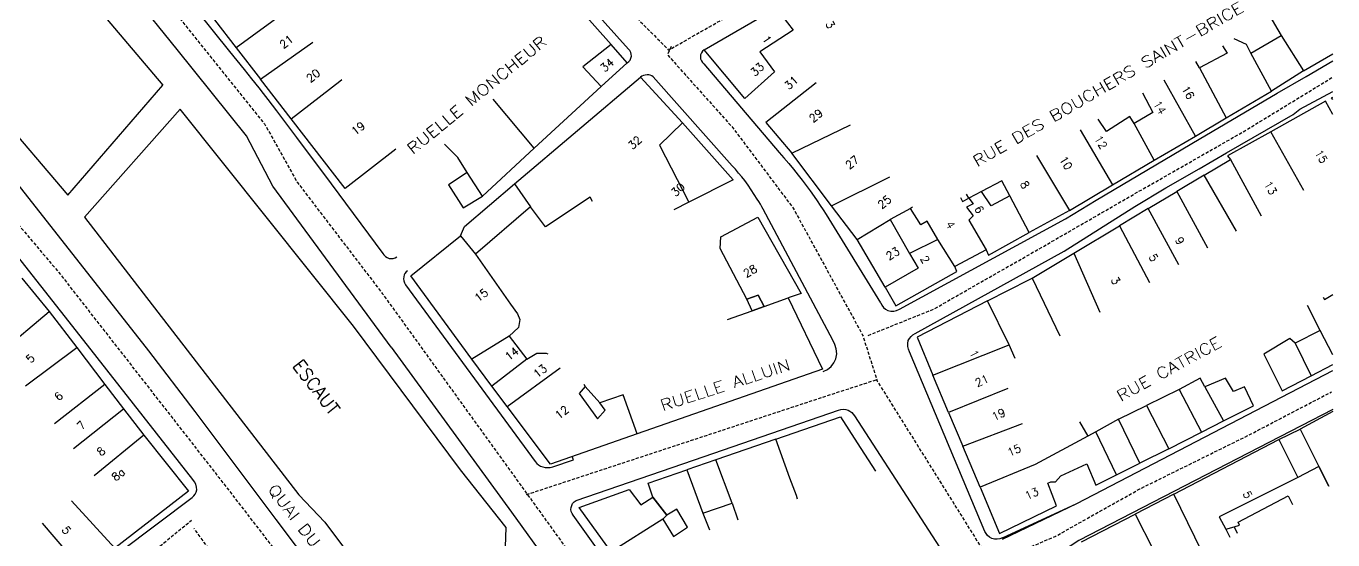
# Model space of a CAD drawing. Header units: millimetres. Extents: x 80000 to 81000, y 144000 to 145000.
# Drawn here: x 80795.9 to 81000, y 144560 to 144640.3 of the extents above; entities that cross this region are included whole.
import ezdxf
from ezdxf.enums import TextEntityAlignment as Align

# ---------------------------------------------------------------- set-up
doc = ezdxf.new("R2010")
doc.units = ezdxf.units.MM
doc.linetypes.add('DASHED', pattern=[0.75, 0.5, -0.25])
for name, color, linetype in [('W0001', 6, 'DASHED'), ('W0008', 7, 'CONTINUOUS'), ('W0100', 7, 'CONTINUOUS'), ('W0500', 5, 'DASHED'), ('W0515', 5, 'CONTINUOUS'), ('W0989', 7, 'CONTINUOUS'), ('W0991', 7, 'CONTINUOUS')]:
    doc.layers.add(name, color=color, linetype=linetype)
doc.styles.get("Standard").update_dxf_attribs({"font": 'romans.shx', "width": 0.85})

msp = doc.modelspace()

# ---------------------------------------------------------------- linework, layer by layer
at = {"layer": 'W0001', "flags": 128}
for points in [[(80467.69, 144999.75), (80516.09, 144943.43), (80527.02, 144918.35), (80586.91, 144864.24), (80624.72, 144832.99), (80646.97, 144815.68), (80697.3, 144768.57), (80715.86, 144751.98), (80751.01, 144720.15), (80765.67, 144705.83), (80784.92, 144683.07), (80800.96, 144664.34), (80816.38, 144645.82), (80833.14, 144624.99), (80838.28, 144615.82), (80851.53, 144598.5), (80913.66, 144512.39), (80928.63, 144494.66), (80943.12, 144480.69), (80949.47, 144474.52)], [(80438.02, 144901.97), (80447.33, 144891.69), (80465.89, 144880.93), (80479.31, 144869.1), (80496.63, 144849.86), (80514.29, 144832.03), (80528.4, 144814.54), (80542.06, 144801.78), (80570.14, 144801.78), (80581.97, 144802.13), (80592.05, 144799.12), (80602.29, 144793.12), (80623.3, 144774.05), (80632.34, 144768.29), (80665.56, 144739.87), (80709.16, 144702.63), (80722.41, 144690.69), (80739.73, 144675.52), (80759.7, 144652.03), (80777.33, 144629.79), (80800.92, 144601.88), (80826, 144569.74), (80848.81, 144540.25), (80878.09, 144499.42), (80897.86, 144474.52)], [(80843.59, 144705.83), (80857.96, 144685.09), (80869.03, 144669.32), (80885.23, 144647.59), (80895.68, 144637.14), (80896.27, 144636.51), (80910.63, 144644.72), (80925.41, 144654.37), (80938.53, 144662.57), (80954.31, 144671.57), (80968.63, 144679.89), (80983.79, 144688.88), (80974.96, 144698.12), (80961.22, 144716.77), (80943.61, 144739.13), (80931.32, 144753.45), (80914.92, 144767.6), (80904.68, 144776.22)], [(80896.68, 144637.06), (80896.06, 144635.81), (80906.3, 144624.36), (80915.71, 144611.83), (80926.58, 144591.97), (80928.87, 144584.77), (80985.08, 144494.77)], [(80927.45, 144591.93), (80937.7, 144596.05), (80954.52, 144605.67), (80969.46, 144614.29), (80986.29, 144623.9), (81000.03, 144632.31)], [(80874.06, 144567.05), (80928.8, 144585.05)], [(80946.73, 144556.26), (80956.77, 144560.58), (80969.88, 144567.95), (80986.91, 144576.36), (80999.82, 144583.11)], [(80709.23, 144466.8), (80747.37, 144502.06), (80821.73, 144563.04)], [(80880.99, 144495.52), (80874.64, 144490.93), (80871.44, 144493.59), (80822.17, 144561.74)]]:
    msp.add_lwpolyline(points, dxfattribs=at)
at = {"layer": 'W0008'}
msp.add_line((80948.42, 144560.3), (80960.02, 144565.67), dxfattribs=at)
for points in [[(80889.79, 144634.54), (80890.05, 144634.72), (80890.25, 144634.96), (80890.38, 144635.24), (80890.45, 144635.54), (80890.44, 144635.86), (80890.35, 144636.16), (80890.2, 144636.43), (80890.02, 144636.67), (80877.27, 144650.95), (80876.29, 144652.04), (80875.32, 144653.14), (80874.35, 144654.25), (80873.41, 144655.37), (80872.75, 144656.22), (80872.1, 144657.07), (80871.46, 144657.93), (80870.82, 144658.8), (80870.24, 144659.63), (80869.67, 144660.46), (80869.1, 144661.29), (80868.54, 144662.12), (80845.28, 144696.17)], [(80810.26, 144658.07), (80827.7, 144636.3), (80828.84, 144634.88), (80829.98, 144633.46), (80831.11, 144632.04), (80832.24, 144630.61), (80832.94, 144629.71), (80833.64, 144628.81), (80834.33, 144627.9), (80835.02, 144627), (80835.8, 144625.97), (80836.57, 144624.94), (80837.35, 144623.91), (80838.12, 144622.87), (80843.55, 144615.61), (80851.61, 144604.75), (80851.81, 144604.51), (80852.03, 144604.28), (80852.3, 144604.09), (80852.6, 144603.97), (80852.92, 144603.92), (80853.23, 144603.95), (80853.53, 144604.04), (80853.81, 144604.19)], [(80852.92, 144590.08), (80834.43, 144615.24), (80830.33, 144623.11), (80819.5, 144636.59), (80805.87, 144653.53)], [(80901.8, 144636.54), (80901.56, 144636.33), (80901.38, 144636.06), (80901.27, 144635.76), (80901.23, 144635.43), (80901.27, 144635.12), (80901.4, 144634.84), (80901.57, 144634.59), (80901.75, 144634.37), (80913.54, 144620.53), (80914.29, 144619.65), (80915.03, 144618.77), (80915.77, 144617.89), (80916.49, 144616.99), (80917.14, 144616.17), (80917.77, 144615.34), (80918.4, 144614.5), (80919.01, 144613.65), (80919.49, 144612.96), (80919.96, 144612.25), (80920.41, 144611.54), (80920.86, 144610.83), (80929.38, 144597.02)], [(80929.4, 144597.03), (80929.56, 144596.64), (80929.81, 144596.3), (80930.13, 144596.03), (80930.5, 144595.84), (80930.97, 144595.73), (80931.44, 144595.74), (80931.89, 144595.84), (80932.32, 144596.03), (80958.28, 144610.16), (80963.08, 144613.04), (80979.13, 144622.58), (80991.32, 144629.78), (80995.85, 144632.41), (81000, 144634.81)], [(80920.42, 144586.29), (80921.08, 144586.6), (80921.64, 144587.05), (80922.09, 144587.63), (80922.39, 144588.29), (80922.52, 144589.05), (80922.45, 144589.81), (80922.23, 144590.52), (80921.92, 144591.18), (80911.05, 144611.64), (80910.83, 144612.04), (80910.6, 144612.44), (80910.37, 144612.84), (80910.12, 144613.23), (80909.65, 144613.96), (80909.17, 144614.69), (80908.68, 144615.41), (80908.16, 144616.11), (80907.69, 144616.71), (80907.21, 144617.3), (80906.72, 144617.88), (80906.21, 144618.45), (80893.87, 144632.31), (80893.66, 144632.48), (80893.41, 144632.58), (80893.16, 144632.63), (80892.9, 144632.64), (80892.63, 144632.61), (80892.36, 144632.54), (80892.11, 144632.43), (80891.89, 144632.28)], [(80948.42, 144560.3), (80948.02, 144560.14), (80947.59, 144560.07), (80947.16, 144560.09), (80946.74, 144560.2), (80946.39, 144560.39), (80946.09, 144560.64), (80945.85, 144560.96), (80945.67, 144561.3), (80933.9, 144589.37), (80933.75, 144589.77), (80933.64, 144590.2), (80933.61, 144590.66), (80933.7, 144591.11), (80933.88, 144591.47), (80934.14, 144591.78), (80934.44, 144592.03), (80934.77, 144592.23), (80958.07, 144605.11), (80969.07, 144612.05), (80973.94, 144615.01), (80979.13, 144617.95), (80983.43, 144620.45), (80993.84, 144626.45), (80994.88, 144627.29), (81000, 144630.06)], [(80783.48, 144628.09), (80790.53, 144620.6), (80815.02, 144589.54), (80822.25, 144580.04), (80834.93, 144563.18), (80856.04, 144535.1), (80883.7, 144498.14), (80896.03, 144481.89), (80912.95, 144459.8), (80917.8, 144453.99), (80923.84, 144447.53), (80938.71, 144433.02)], [(80749.8, 144507.33), (80760.79, 144516.98), (80773.88, 144528.41), (80784.89, 144537.64), (80796.12, 144547.04), (80799.55, 144549.82), (80821.87, 144566.62), (80822.12, 144566.85), (80822.34, 144567.12), (80822.49, 144567.43), (80822.57, 144567.78), (80822.54, 144568.24), (80822.41, 144568.67), (80822.19, 144569.06), (80821.94, 144569.42), (80804.94, 144591.12), (80787.78, 144612.84)], [(80855.47, 144602.04), (80855.26, 144601.85), (80855.09, 144601.62), (80854.97, 144601.37), (80854.9, 144601.09), (80854.88, 144600.77), (80854.92, 144600.44), (80855.03, 144600.14), (80855.19, 144599.85), (80875.43, 144572.21), (80875.67, 144571.93), (80875.95, 144571.69), (80876.27, 144571.51), (80876.61, 144571.37), (80877, 144571.29), (80877.39, 144571.27), (80877.78, 144571.3), (80878.16, 144571.4), (80881.43, 144572.47), (80881.22, 144573.02)], [(80852.92, 144590.08), (80871.72, 144564.32), (80894.85, 144532.2), (80912.78, 144507.05), (80913.45, 144506.14), (80914.14, 144505.25), (80914.85, 144504.36), (80915.56, 144503.49), (80916.2, 144502.72), (80916.85, 144501.95), (80917.52, 144501.2), (80918.2, 144500.46), (80918.88, 144499.73), (80919.57, 144499.02), (80920.27, 144498.32), (80920.98, 144497.63), (80963.95, 144456.03), (80971.34, 144449), (80974.4, 144446.3), (80977.66, 144443.94), (80987.78, 144437.27), (80990.26, 144435.49), (81000, 144428.23)], [(80948.44, 144560.07), (80960.02, 144565.67), (81000, 144586.46)], [(80918.6, 144511.98), (80916.38, 144514.94), (80900.16, 144537.52), (80881.34, 144563.82), (80881.18, 144564.1), (80881.07, 144564.4), (80881.02, 144564.72), (80881.05, 144565.04), (80881.14, 144565.35), (80881.28, 144565.66), (80881.51, 144565.93), (80881.82, 144566.11), (80901.83, 144573.01), (80922.82, 144580.25), (80923.17, 144580.34), (80923.55, 144580.39), (80923.93, 144580.37), (80924.29, 144580.27), (80924.6, 144580.11), (80924.87, 144579.88), (80925.09, 144579.62), (80925.29, 144579.35), (80944.97, 144548.93), (80965.54, 144517.2)], [(81000, 144580.35), (80960.36, 144559.89), (80951.32, 144554.01)]]:
    msp.add_lwpolyline(points, dxfattribs=at)
at = {"layer": 'W0100'}
for p, q in [((80913.09, 144643.04), (80915.72, 144639.63)), ((80825.33, 144641.24), (80828.73, 144636.85)), ((80987.23, 144636.03), (80991.97, 144638.8)), ((80991.97, 144638.8), (80995.44, 144633.29)), ((80828.73, 144636.85), (80832.52, 144631.97)), ((80832.52, 144631.97), (80840.68, 144637.76)), ((80979.2, 144633.75), (80978.6, 144634.72)), ((80990.46, 144630.1), (80987.23, 144636.03)), ((80979.2, 144633.75), (80983.37, 144625.92)), ((80995.44, 144633.29), (80990.46, 144630.1)), ((80837.33, 144625.76), (80832.52, 144631.97)), ((80837.33, 144625.76), (80844.89, 144631.68)), ((80844.89, 144631.68), (80845.22, 144631.91)), ((80885.74, 144630.8), (80875.29, 144621.17)), ((80919.32, 144631.37), (80911.44, 144625.2)), ((80978.56, 144623.08), (80973.68, 144631.81)), ((80875.29, 144621.17), (80868.88, 144628.86)), ((80983.37, 144625.92), (80990.46, 144630.1)), ((80998.9, 144628.52), (80990.33, 144623.75)), ((81000, 144626.47), (80998.9, 144628.52)), ((80999.83, 144629.06), (81000, 144629.15)), ((80845.77, 144614.9), (80837.33, 144625.76)), ((80898.46, 144625.15), (80906.33, 144616.22)), ((80911.44, 144625.2), (80915.53, 144620.39)), ((80915.53, 144620.39), (80924.69, 144624.85)), ((80968.98, 144625.05), (80968.3, 144626.12)), ((80972.13, 144619.29), (80968.98, 144625.05)), ((80978.56, 144623.08), (80983.37, 144625.92)), ((80960.56, 144624.07), (80965.61, 144615.44)), ((80972.13, 144619.29), (80978.56, 144623.08)), ((80995.47, 144614.59), (80990.33, 144623.75)), ((80853.66, 144621.04), (80845.77, 144614.9)), ((80863.37, 144619.71), (80861.24, 144621.82)), ((80875.29, 144621.17), (80867.19, 144613.7)), ((80921.73, 144612.19), (80915.53, 144620.39)), ((80864.81, 144617.38), (80863.37, 144619.71)), ((80965.61, 144615.44), (80972.13, 144619.29)), ((80979.94, 144616.96), (80984.03, 144619.4)), ((80984.03, 144619.4), (80988.82, 144610.62)), ((80867.19, 144613.7), (80864.81, 144617.38)), ((80906.33, 144616.22), (80899.41, 144612.73)), ((80979.94, 144616.96), (80975.64, 144614.39)), ((80984.98, 144608.2), (80979.94, 144616.96)), ((80872.22, 144615.63), (80874.72, 144612.03)), ((80943.14, 144613.36), (80942.79, 144613.99)), ((80945.14, 144614.4), (80943.14, 144613.36)), ((80958.89, 144611.47), (80965.61, 144615.44)), ((80971.2, 144611.74), (80975.64, 144614.39)), ((80975.64, 144614.39), (80980.45, 144605.62)), ((80864.17, 144611.84), (80867.19, 144613.7)), ((80874.72, 144612.03), (80866.1, 144604.6)), ((80899.41, 144612.73), (80897.1, 144611.57)), ((80925.71, 144606.91), (80921.73, 144612.19)), ((80934.35, 144611.95), (80934.04, 144611.78)), ((80952.59, 144607.99), (80949.56, 144613.72)), ((80904.42, 144607.33), (80910.2, 144610.41)), ((80925.71, 144606.91), (80930.86, 144610.05)), ((80934.04, 144611.78), (80930.86, 144610.05)), ((80930.86, 144610.05), (80933.91, 144604.73)), ((80935.67, 144609.2), (80934.04, 144611.78)), ((80958.89, 144611.47), (80952.59, 144607.99)), ((80971.2, 144611.74), (80966.69, 144609.04)), ((80975.95, 144602.93), (80971.2, 144611.74)), ((80959.56, 144604.78), (80966.69, 144609.04)), ((80966.69, 144609.04), (80971.4, 144600.2)), ((80863.76, 144607.49), (80866.1, 144604.6)), ((80930.1, 144599.45), (80925.71, 144606.91)), ((80938.34, 144606.9), (80933.91, 144604.73)), ((80940.98, 144602.68), (80938.34, 144606.9)), ((80945.85, 144605.32), (80940.98, 144602.68)), ((80953.06, 144600.88), (80959.56, 144604.78)), ((80959.56, 144604.78), (80963.62, 144595.55)), ((80795.25, 144600.88), (80799.5, 144595.66)), ((80953.06, 144600.88), (80957.37, 144591.85)), ((80911.21, 144596.42), (80914.93, 144597.82)), ((80791.86, 144589.19), (80799.5, 144595.66)), ((80799.5, 144595.66), (80803.82, 144590.02)), ((80909.34, 144595.79), (80911.21, 144596.42)), ((80949.45, 144590.44), (80946.07, 144597.34)), ((80998.06, 144592.69), (80996.08, 144596.62)), ((80871.38, 144591.79), (80865.52, 144588.23)), ((80871.38, 144591.79), (80874.12, 144588.19)), ((80998.06, 144592.69), (80994.12, 144590.74)), ((81000, 144588.87), (80998.06, 144592.69)), ((80795.79, 144584.05), (80803.82, 144590.02)), ((80803.82, 144590.02), (80808.23, 144584.25)), ((80937.55, 144585.7), (80949.45, 144590.44)), ((80950.4, 144588.32), (80949.45, 144590.44)), ((80993.29, 144591.47), (80989.24, 144588.99)), ((80994.12, 144590.74), (80993.29, 144591.47)), ((80994.12, 144590.74), (80996.65, 144585.63)), ((80868.67, 144584), (80865.52, 144588.23)), ((80874.12, 144588.19), (80868.67, 144584)), ((80989.24, 144588.99), (80992.09, 144583.25)), ((80871.04, 144580.83), (80879.35, 144586.84)), ((80940, 144579.87), (80937.55, 144585.7)), ((80992.09, 144583.25), (80996.65, 144585.63)), ((80996.65, 144585.63), (81000, 144587.38)), ((80808.23, 144584.25), (80800.34, 144578.12)), ((80808.23, 144584.25), (80811.13, 144580.47)), ((80871.04, 144580.83), (80868.67, 144584)), ((80883.07, 144584.25), (80883.23, 144583.96)), ((80949.27, 144583.61), (80940, 144579.87)), ((80976.03, 144583.47), (80970.91, 144580.96)), ((80979.28, 144585.23), (80976.03, 144583.47)), ((80976.03, 144583.47), (80979.51, 144576.82)), ((80980.01, 144583.9), (80979.28, 144585.23)), ((80980.01, 144583.9), (80982.96, 144578.56)), ((80987.64, 144580.92), (80986.21, 144583.88)), ((80803.3, 144574.25), (80811.13, 144580.47)), ((80811.13, 144580.47), (80814.28, 144576.36)), ((80940, 144579.87), (80942.21, 144574.62)), ((80966.55, 144578.82), (80970.91, 144580.96)), ((80970.91, 144580.96), (80974.38, 144574.23)), ((80982.96, 144578.56), (80987.64, 144580.92)), ((80942.21, 144574.62), (80951.57, 144578.18)), ((80966.55, 144578.82), (80963.01, 144576.86)), ((80969.89, 144571.97), (80966.55, 144578.82)), ((80979.51, 144576.82), (80982.96, 144578.56)), ((80991.58, 144575.67), (80994.92, 144577.3)), ((80994.92, 144577.3), (80997.82, 144571.43)), ((80814.28, 144576.36), (80806.56, 144570.01)), ((80913, 144575.72), (80903.62, 144572.48)), ((80915.18, 144569.61), (80913, 144575.72)), ((80961.77, 144576.17), (80953.51, 144571.75)), ((80963.01, 144576.86), (80961.77, 144576.17)), ((80966.25, 144570.14), (80963.01, 144576.86)), ((80974.38, 144574.23), (80979.51, 144576.82)), ((80975.18, 144567.13), (80991.58, 144575.67)), ((80991.58, 144575.67), (80994.55, 144569.73)), ((80925.73, 144575.13), (80928.57, 144570.69)), ((80944.92, 144568.19), (80942.21, 144574.62)), ((80974.38, 144574.23), (80969.89, 144571.97)), ((80903.62, 144572.48), (80899.09, 144570.92)), ((80906.2, 144565.73), (80903.62, 144572.48)), ((80953.51, 144571.75), (80944.92, 144568.19)), ((80966.25, 144570.14), (80969.89, 144571.97)), ((80997.82, 144571.43), (80994.55, 144569.73)), ((80999.39, 144568.36), (80997.82, 144571.43)), ((80893.07, 144568.84), (80899.09, 144570.92)), ((80899.09, 144570.92), (80901.61, 144564.16)), ((80916.23, 144566.89), (80915.18, 144569.61)), ((80962.99, 144568.51), (80966.25, 144570.14)), ((80994.55, 144569.73), (80982.25, 144563.58)), ((80975.18, 144567.13), (80969.12, 144563.99)), ((80979.58, 144558.16), (80975.18, 144567.13)), ((80809.75, 144558.68), (80802.98, 144566.08)), ((80901.61, 144564.16), (80906.2, 144565.73)), ((80916.41, 144566.32), (80916.23, 144566.89)), ((80895.34, 144563.22), (80887.28, 144558.09)), ((80960.78, 144559.65), (80969.12, 144563.99)), ((80969.12, 144563.99), (80972.03, 144558.36)), ((80982.25, 144563.58), (80983.32, 144561.65)), ((80804.98, 144554.98), (80798.46, 144562.57)), ((80983.32, 144561.65), (80984.62, 144562.02)), ((80983.32, 144561.65), (80983.92, 144560.41)), ((80984.62, 144562.02), (80985.07, 144561.01))]:
    msp.add_line(p, q, dxfattribs=at)
for points in [[(80877.63, 144646.24), (80878.81, 144646.98), (80887.31, 144637.36)], [(80836.8, 144642.77), (80828.73, 144636.85)], [(80908.19, 144628.95), (80901.8, 144636.54), (80913.09, 144643.04)], [(80990, 144642.09), (80991.97, 144638.8)], [(80915.72, 144639.63), (80910.53, 144636.24), (80912.83, 144633.13), (80908.19, 144628.95)], [(80887.31, 144637.36), (80882.85, 144633.88), (80885.74, 144630.8)], [(80885.74, 144630.8), (80889.79, 144634.54), (80887.31, 144637.36)], [(80982.81, 144637.2), (80983.52, 144636.02), (80979.2, 144633.75)], [(80987.23, 144636.03), (80986.53, 144637.41), (80984.6, 144638.25)], [(80995.44, 144633.29), (81000, 144635.91)], [(80872.22, 144615.63), (80891.89, 144632.28), (80898.46, 144625.15)], [(80970.28, 144629.81), (80971.93, 144626.76), (80968.98, 144625.05)], [(81000, 144628.78), (80999.83, 144629.06)], [(80898.46, 144625.15), (80894.84, 144621.64), (80899.41, 144612.73)], [(80968.3, 144626.12), (80964.66, 144623.8), (80963.35, 144625.72)], [(80990.33, 144623.75), (80983.58, 144620), (80984.03, 144619.4)], [(80953.73, 144620.05), (80958.89, 144611.47)], [(80864.81, 144617.38), (80861.91, 144615.48), (80864.17, 144611.84)], [(80921.73, 144612.19), (80930.85, 144616.71)], [(80949.56, 144613.72), (80948.32, 144616.06), (80945.14, 144614.4)], [(80863.76, 144607.49), (80864.38, 144608.94), (80872.22, 144615.63)], [(80949.56, 144613.72), (80946.63, 144612.19), (80945.14, 144614.4)], [(80884.4, 144612.83), (80884.01, 144613.55), (80877.04, 144608.9), (80874.72, 144612.03)], [(80941.86, 144613.47), (80942.17, 144612.85), (80943.14, 144613.36)], [(80943.14, 144613.36), (80943.83, 144612.5), (80942.8, 144611.98), (80943.83, 144610.61), (80943.15, 144609.92), (80945.85, 144605.32)], [(80910.2, 144610.41), (80916.96, 144598.49), (80914.93, 144597.82)], [(80938.34, 144606.9), (80936.66, 144609.76), (80935.67, 144609.2)], [(80945.85, 144605.32), (80946.22, 144604.46), (80952.59, 144607.99)], [(80865.52, 144588.23), (80856.02, 144601.23), (80863.76, 144607.49)], [(80908.5, 144597.57), (80904.3, 144605.5), (80904.42, 144607.33)], [(80866.1, 144604.6), (80871.57, 144596.82), (80872.64, 144595.29), (80873.04, 144594.4), (80872.84, 144593.15), (80871.38, 144591.79)], [(80933.91, 144604.73), (80935.27, 144602.43), (80930.1, 144599.45)], [(80930.1, 144599.45), (80931.77, 144596.55), (80941.3, 144601.94), (80940.98, 144602.68)], [(80946.07, 144597.34), (80952.63, 144600.66), (80953.06, 144600.88)], [(80914.93, 144597.82), (80920.32, 144586.64), (80891.37, 144576.55)], [(80908.5, 144597.57), (80910.27, 144598.19), (80911.21, 144596.42), (80909.34, 144595.79), (80908.5, 144597.57)], [(80911.21, 144596.42), (80910.27, 144598.19), (80908.5, 144597.57)], [(80998.52, 144597.89), (80998.71, 144597.52), (81000, 144598.31)], [(80905.46, 144594.43), (80909.34, 144595.79)], [(80946.07, 144597.34), (80935.07, 144591.66), (80937.55, 144585.7)], [(80874.12, 144588.19), (80875.68, 144589.15), (80877.14, 144589.15), (80877.4, 144589.03)], [(80883.23, 144583.96), (80882.3, 144582.85), (80885.14, 144578.87), (80886.38, 144580.23), (80885.54, 144581.38)], [(80885.54, 144581.38), (80883.23, 144583.96), (80883.07, 144584.25)], [(80986.21, 144583.88), (80984.51, 144583.14), (80983.25, 144585.23), (80980.01, 144583.9)], [(80891.37, 144576.55), (80889.18, 144582.63), (80885.54, 144581.38)], [(80891.37, 144576.55), (80877.8, 144571.83), (80871.04, 144580.83)], [(81000, 144580.04), (80994.92, 144577.3), (80997.82, 144571.43), (80999.39, 144568.36)], [(80913, 144575.72), (80923.12, 144579.21), (80925.73, 144575.13)], [(80960.47, 144578.43), (80961.77, 144576.17)], [(80814.28, 144576.36), (80821.27, 144567.6), (80809.75, 144558.68)], [(80956.88, 144565.31), (80955.49, 144568.85), (80955.95, 144569.04), (80956.7, 144569.04), (80957.54, 144569.99), (80961.58, 144571.88), (80962.99, 144568.51)], [(80887.28, 144558.09), (80882.32, 144565.04), (80890.13, 144567.84)], [(80890.13, 144567.84), (80891.91, 144565.43), (80893.81, 144566.66)], [(80895.97, 144563.85), (80893.81, 144566.66), (80893.07, 144568.84)], [(80944.92, 144568.19), (80947.93, 144560.96), (80956.88, 144565.31)], [(80893.81, 144566.66), (80895.97, 144563.85), (80895.34, 144563.22)], [(80906.2, 144565.73), (80907.09, 144563.1)], [(80984.62, 144562.02), (80985.43, 144562.27), (80985.22, 144562.74), (80993.02, 144566.86), (80993.71, 144565.51)], [(80895.34, 144563.22), (80897.01, 144560.49), (80899.21, 144561.96), (80897.53, 144564.79), (80895.97, 144563.85)], [(80901.61, 144564.16), (80902.66, 144561.57)]]:
    msp.add_lwpolyline(points, dxfattribs=at)
at = {"layer": 'W0515'}
for p, q in [((80800.89, 144650.39), (80817.25, 144631.04)), ((80786.33, 144632.69), (80802.44, 144613.83)), ((80802.44, 144613.83), (80817.25, 144631.04)), ((80805.05, 144610.4), (80819.96, 144627.29))]:
    msp.add_line(p, q, dxfattribs=at)
for points in [[(80917.39, 144493.8), (80902.12, 144512.83), (80890.84, 144527.74), (80870.67, 144555.9), (80870.92, 144561.91), (80863.78, 144570.92), (80847.07, 144593.35), (80819.96, 144627.29)], [(80805.05, 144610.4), (80838.53, 144567), (80842.58, 144562.73), (80862.62, 144535.96), (80877.67, 144515.86), (80909.07, 144476.07), (80917.46, 144465.87)]]:
    msp.add_lwpolyline(points, dxfattribs=at)

# ---------------------------------------------------------------- texts
at = {"layer": 'W0500'}
msp.add_text('ESCAUT', height=2, rotation=307.3132, dxfattribs=at).set_placement((80841.23, 144583.81), align=Align.MIDDLE)
at = {"layer": 'W0989', "width": 1.2}
for s, rotation, p in [('PONT NOTRE-DAME', 50.4, (80790.28, 144645.8)), ('RUE DES BOUCHERS SAINT-BRICE', 30.2922, (80964.91, 144631.18)), ('RUELLE MONCHEUR', 39.6, (80866.3, 144629.5)), ('RUE CATRICE', 28.8, (80974.43, 144586.68)), ('RUELLE ALLUIN', 18, (80905.11, 144584.17)), ('QUAI DU MARCHE AU POISSON', 307.3621, (80847.22, 144551.27))]:
    msp.add_text(s, height=1.75, rotation=rotation, dxfattribs=at).set_placement(p, align=Align.MIDDLE)
at = {"layer": 'W0991'}
for s, rotation, p in [('3', 300.7657, (80921.53, 144640.48)), ('21', 37.5843, (80836.57, 144637.81)), ('1', 300.6899, (80911.64, 144638.18)), ('34', 41.7256, (80886.66, 144634.18)), ('33', 41.9394, (80910.11, 144633.49)), ('20', 37.5851, (80840.75, 144632.52)), ('31', 41.8962, (80915.43, 144631.4)), ('16', 300.2551, (80977.41, 144629.9)), ('14', 300.248, (80972.99, 144627.55)), ('29', 38.9622, (80919.28, 144626.27)), ('19', 37.5867, (80847.77, 144624.28)), ('32', 41.917, (80891, 144622.06)), ('12', 300.2406, (80963.8, 144622.11)), ('15', 299.989, (80998.22, 144619.9)), ('27', 38.921, (80924.95, 144618.98)), ('10', 300.2339, (80958.34, 144618.87)), ('30', 42.0793, (80897.73, 144614.71)), ('8', 300.2257, (80951.92, 144615.47)), ('13', 299.959, (80990.28, 144614.97)), ('25', 38.8933, (80929.99, 144612.78)), ('6', 300.2146, (80944.79, 144611.61)), ('4', 299.372, (80940.28, 144609.2)), ('9', 301.7833, (80976.12, 144606.71)), ('23', 31.6275, (80931.28, 144604.71)), ('2', 300.0941, (80936.33, 144603.79)), ('5', 301.7724, (80972.03, 144604.08)), ('28', 29.5078, (80909, 144601.99)), ('3', 301.7567, (80966.1, 144600.48)), ('15', 37.5444, (80867.01, 144598.22)), ('14', 37.6835, (80871.78, 144589.06)), ('5', 44.376, (80796.57, 144588.32)), ('1', 297.4047, (80944.02, 144589.06)), ('13', 37.7249, (80876.19, 144586.34)), ('21', 24.211, (80945.2, 144584.86)), ('6', 42.0063, (80800.98, 144582.43)), ('12', 37.9712, (80879.59, 144579.91)), ('19', 24.0626, (80947.81, 144579.58)), ('7', 44.1112, (80804.53, 144577.89)), ('8', 41.5907, (80807.61, 144573.82)), ('15', 23.9328, (80950.24, 144573.97)), ('8a', 38.7158, (80810.3, 144570.21)), ('13', 23.465, (80952.99, 144567.22)), ('5', 297.6143, (80986.71, 144567.03)), ('5', 307.6161, (80802.21, 144561.48))]:
    msp.add_text(s, height=1.25, rotation=rotation, dxfattribs=at).set_placement(p, align=Align.MIDDLE)

doc.saveas('drawing.dxf')
